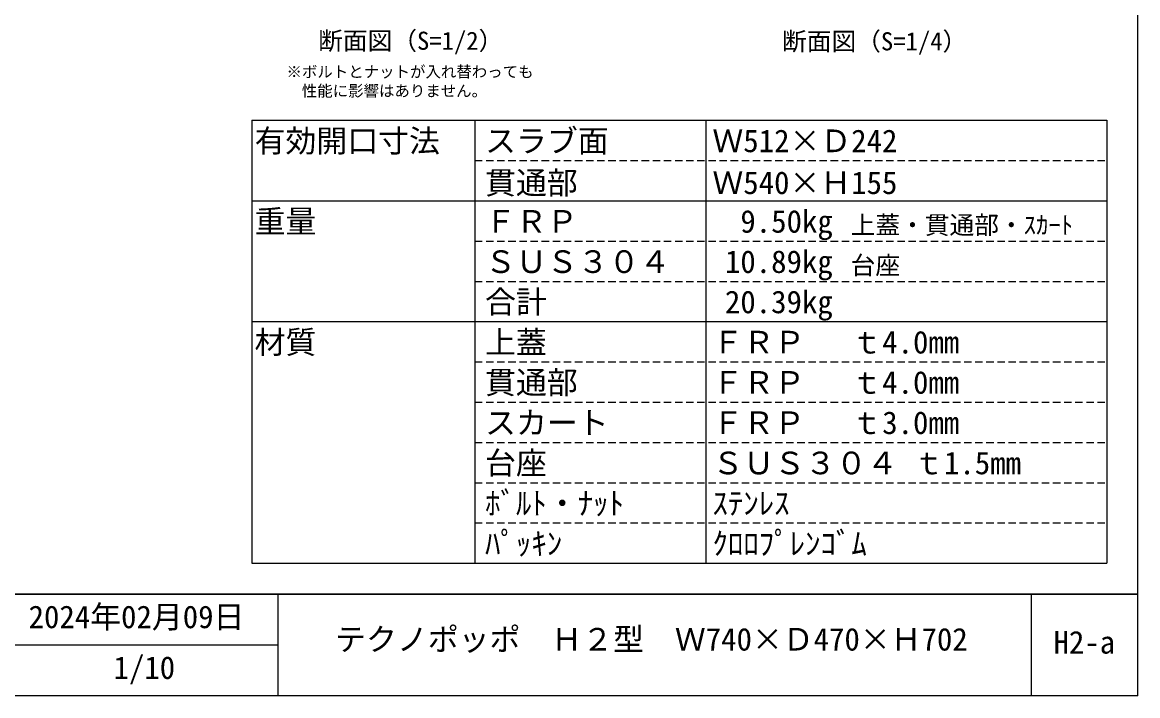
# Model space of a CAD drawing. Units: millimetres at full size, sheet at 1:10, with parts at other scales. Extents: x -10475 to 9199, y -10092 to 10143.
# Drawn here: x -3817 to -2012, y 2544 to 3634 of the extents above; entities that cross this region are included whole.
import ezdxf
from ezdxf.enums import TextEntityAlignment as Align

# ---------------------------------------------------------------- set-up
doc = ezdxf.new("R2010")
doc.units = ezdxf.units.MM
doc.header["$LTSCALE"] = 10
doc.linetypes.add('DASHED1', pattern=[1.8, 1.2, -0.6])
for name, color, linetype in [('0-2_概要', 6, 'Continuous'), ('0-F_図面枠', 7, 'Continuous'), ('E-A_タイトル', 7, 'Continuous'), ('F-B_タイトル', 2, 'Continuous')]:
    doc.layers.add(name, color=color, linetype=linetype)
doc.styles.add('ＭＳ ゴシック', font='')
doc.styles.get('ＭＳ ゴシック').set_extended_font_data('MS Gothic')

msp = doc.modelspace()

# ---------------------------------------------------------------- linework, layer by layer
at = {"layer": '0-2_概要', "color": 7}
for p, q in [((-3445.88, 3475.3), (-2061.52, 3475.3)), ((-3445.88, 3475.3), (-3445.88, 2758.43)), ((-3084.65, 3475.3), (-3084.65, 2758.43)), ((-2710.75, 3475.3), (-2710.75, 2758.43)), ((-2061.52, 3475.3), (-2061.52, 2758.43)), ((-3445.88, 3344.96), (-2061.52, 3344.96)), ((-3445.88, 3149.45), (-2061.52, 3149.45)), ((-3445.88, 2758.43), (-2061.52, 2758.43))]:
    msp.add_line(p, q, dxfattribs=at)
at = {"layer": '0-2_概要', "color": 7, "linetype": 'DASHED1'}
for p, q in [((-3084.65, 3410.13), (-2061.52, 3410.13)), ((-3084.65, 3279.79), (-2061.52, 3279.79)), ((-3084.65, 3214.62), (-2061.52, 3214.62)), ((-3084.65, 3084.28), (-2061.52, 3084.28)), ((-3084.65, 3019.11), (-2061.52, 3019.11)), ((-3084.65, 2953.94), (-2061.52, 2953.94)), ((-3084.65, 2888.77), (-2061.52, 2888.77)), ((-3084.65, 2823.6), (-2061.52, 2823.6))]:
    msp.add_line(p, q, dxfattribs=at)
at = {"layer": '0-F_図面枠'}
for p, q in [((-2011.52, 2544.1), (-2011.52, 5304.1)), ((-6011.52, 2708.43), (-2011.52, 2708.43)), ((-2011.52, 2708.43), (-5803.94, 2708.43)), ((-3403.58, 2708.43), (-3403.58, 2544.1)), ((-2184.05, 2708.43), (-2184.05, 2544.1)), ((-4143.79, 2626.26), (-3403.58, 2626.26)), ((-2011.52, 2544.1), (-6011.52, 2544.1))]:
    msp.add_line(p, q, dxfattribs=at)

# ---------------------------------------------------------------- texts
at = {"layer": '0-2_概要', "style": 'ＭＳ ゴシック'}
for s, p in [('有効開口寸法', (-3441.34, 3412.77)), ('スラブ面', (-3068.21, 3412.77)), ('Ｗ512×Ｄ242', (-2700.11, 3412.77)), ('貫通部', (-3068.21, 3344.96)), ('Ｗ540×Ｈ155', (-2700.11, 3344.96)), ('重量', (-3441.34, 3282.43)), ('ＦＲＰ', (-3068.21, 3282.43)), ('9.50kg', (-2654.83, 3282.43)), ('ＳＵＳ３０４', (-3068.21, 3217.26)), ('10.89kg', (-2679.83, 3217.26)), ('合計', (-3068.21, 3152.09)), ('20.39kg', (-2679.83, 3152.09)), ('材質', (-3441.34, 3086.92)), ('上蓋', (-3068.21, 3086.92)), ('ＦＲＰ\u3000 ｔ4.0mm', (-2700.11, 3086.92)), ('貫通部', (-3068.21, 3021.76)), ('ＦＲＰ\u3000 ｔ4.0mm', (-2700.11, 3021.76)), ('スカート', (-3068.21, 2956.59)), ('ＦＲＰ\u3000 ｔ3.0mm', (-2700.11, 2956.59)), ('台座', (-3068.21, 2891.42)), ('ＳＵＳ３０４ ｔ1.5mm', (-2700.11, 2891.42)), ('ﾎﾞﾙﾄ・ﾅｯﾄ', (-3068.21, 2826.25)), ('ｽﾃﾝﾚｽ', (-2700.11, 2826.25)), ('ﾊﾟｯｷﾝ', (-3068.21, 2761.08)), ('ｸﾛﾛﾌﾟﾚﾝｺﾞﾑ', (-2700.11, 2761.08))]:
    msp.add_text(s, height=36.66, dxfattribs=at).set_placement(p, align=Align.BOTTOM_LEFT)
at = {"layer": '0-2_概要', "color": 7, "style": 'ＭＳ ゴシック'}
for s, p in [('上蓋・貫通部・ｽｶｰﾄ', (-2476.21, 3282.43)), ('台座', (-2476.21, 3217.26))]:
    msp.add_text(s, height=29.33, dxfattribs=at).set_placement(p, align=Align.BOTTOM_LEFT)
at = {"layer": '0-F_図面枠', "color": 6, "style": 'ＭＳ ゴシック'}
for s, p in [('2024年02月09日', (-3807.29, 2642.35)), ('テクノポッポ\u3000Ｈ２型\u3000Ｗ740×Ｄ470×Ｈ702', (-3310.95, 2606.11)), ('H2-a', (-2147.79, 2601.26)), ('1/10', (-3669.79, 2560.18))]:
    msp.add_text(s, height=36.66, dxfattribs=at).set_placement(p, align=Align.BOTTOM_LEFT)
at = {"layer": 'E-A_タイトル', "color": 2, "style": 'ＭＳ ゴシック'}
msp.add_text('断面図（S=1/2）', height=29.33, dxfattribs=at).set_placement((-3338.42, 3580.63), align=Align.BOTTOM_LEFT)
at = {"layer": 'E-A_タイトル', "color": 3, "style": 'ＭＳ ゴシック'}
for s, p in [('※ボルトとナットが入れ替わっても', (-3389.75, 3539.22)), ('性能に影響はありません。', (-3364.95, 3508.35))]:
    msp.add_text(s, height=18.33, dxfattribs=at).set_placement(p, align=Align.BOTTOM_LEFT)
at = {"layer": 'F-B_タイトル', "style": 'ＭＳ ゴシック'}
msp.add_text('断面図（S=1/4）', height=29.33, dxfattribs=at).set_placement((-2587.32, 3579.72), align=Align.BOTTOM_LEFT)

doc.saveas('drawing.dxf')
